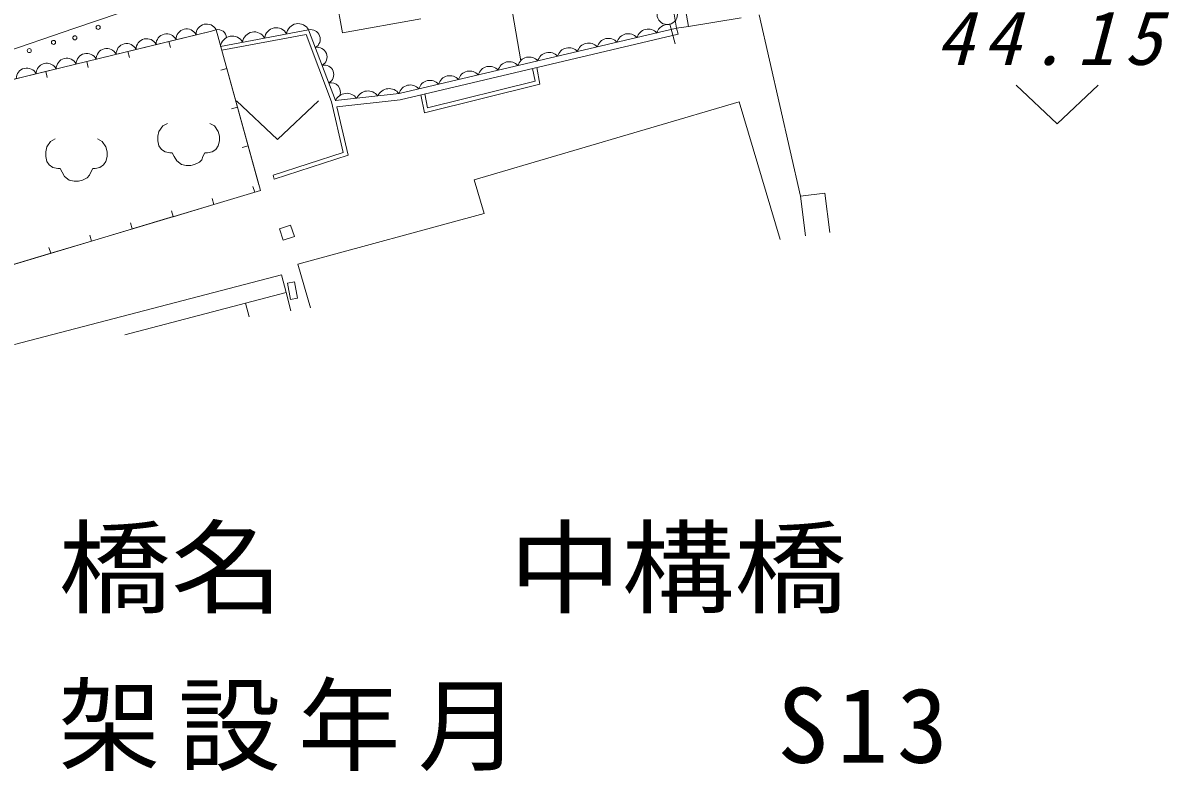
# Model space of a CAD drawing. Units: millimetres, scale not verified. Extents: x 40000 to 680000, y 20000 to 380000.
# Drawn here: x 109424 to 137409, y 242027 to 260295 of the extents above; entities that cross this region are included whole.
import ezdxf
from ezdxf.enums import TextEntityAlignment as Align

# ---------------------------------------------------------------- set-up
doc = ezdxf.new("R2010")
doc.units = ezdxf.units.MM
doc.header["$LTSCALE"] = 1000
doc.layers.add('S-BGD', color=7, linetype='Continuous', lineweight=13)
doc.styles.add('ＭＳ ゴシック', font='')
doc.styles.get('ＭＳ ゴシック').set_extended_font_data('MS Gothic')

msp = doc.modelspace()

# ---------------------------------------------------------------- linework, layer by layer
at = {"layer": 'S-BGD'}
for p, q in [((124534, 265254), (125385, 260163)), ((125672, 260211), (124821, 265303)), ((117225, 260050), (116937, 261698)), ((113965, 261280), (110670, 260158)), ((121336, 260783), (121578, 259373)), ((119139, 260391), (117225, 260050)), ((125672, 260211), (126963, 260419)), ((128409, 256067), (127404, 260492)), ((110670, 260158), (108166, 259306)), ((113994, 260086), (110077, 259130)), ((112989, 259841), (113993, 260087)), ((113994, 260088), (114138, 260127)), ((115185, 256345), (114138, 260126)), ((116400, 260126), (114250, 259723)), ((114277, 259627), (116336, 260013)), ((116336, 260013), (116961, 258368)), ((116400, 260126), (117057, 258397)), ((118607, 258569), (125385, 260163)), ((118632, 258421), (125419, 260017)), ((125221, 260265), (125350, 259782)), ((125672, 260211), (125385, 260163)), ((125385, 260163), (125419, 260017)), ((111986, 259596), (112990, 259842)), ((113025, 259696), (112990, 259841)), ((110983, 259351), (111987, 259597)), ((112022, 259451), (111986, 259596)), ((110077, 259130), (110983, 259352)), ((111018, 259206), (110983, 259351)), ((114256, 259142), (114400, 259182)), ((114400, 259182), (114662, 258236)), ((121870, 259183), (121931, 258875)), ((122047, 258801), (121968, 259206)), ((110076, 259130), (106971, 258371)), ((108976, 258861), (109980, 259107)), ((109979, 259106), (110077, 259130)), ((110005, 259005), (109980, 259106)), ((110015, 258961), (110005, 259005)), ((121931, 258875), (119306, 258224)), ((119228, 258101), (122047, 258801)), ((133677, 258779), (134677, 257834)), ((134677, 257834), (135677, 258779)), ((114639, 258391), (115639, 257446)), ((115639, 257446), (116639, 258391)), ((116961, 258368), (117245, 257130)), ((117057, 258397), (118607, 258569)), ((117091, 258249), (118632, 258421)), ((119228, 258101), (119141, 258541)), ((119306, 258224), (119239, 258564)), ((126916, 258371), (120445, 256460)), ((126916, 258371), (127911, 255004)), ((114518, 258197), (114662, 258237)), ((114661, 258237), (114924, 257291)), ((117362, 257063), (117091, 258249)), ((112836, 257781), (112746, 257646)), ((112953, 257841), (112836, 257781)), ((114100, 257781), (113984, 257841)), ((114190, 257646), (114100, 257781)), ((112746, 257646), (112720, 257530)), ((112720, 257530), (112720, 257413)), ((114220, 257530), (114190, 257646)), ((114220, 257413), (114220, 257530)), ((110008, 257266), (109981, 257149)), ((110098, 257401), (110008, 257266)), ((110214, 257461), (110098, 257401)), ((111361, 257401), (111245, 257461)), ((111451, 257266), (111361, 257401)), ((111481, 257149), (111451, 257266)), ((112720, 257413), (112746, 257293)), ((112746, 257293), (112806, 257207)), ((112806, 257207), (112893, 257147)), ((114044, 257147), (114130, 257207)), ((114130, 257207), (114190, 257293)), ((114190, 257293), (114220, 257413)), ((114779, 257252), (114923, 257291)), ((114923, 257292), (115225, 256204)), ((109981, 257149), (109981, 257033)), ((109981, 257033), (110008, 256913)), ((110008, 256913), (110068, 256827)), ((111391, 256827), (111451, 256913)), ((111451, 256913), (111481, 257033)), ((111481, 257033), (111481, 257149)), ((112893, 257147), (113013, 257121)), ((113013, 257121), (113069, 257121)), ((113069, 257121), (113118, 257031)), ((113118, 257031), (113178, 256926)), ((113178, 256926), (113294, 256836)), ((113733, 256896), (113789, 256956)), ((113789, 256956), (113819, 257031)), ((113819, 257031), (113868, 257121)), ((113868, 257121), (113928, 257121)), ((113928, 257121), (114044, 257147)), ((115531, 256576), (117245, 257130)), ((115562, 256481), (117362, 257063)), ((110068, 256827), (110154, 256767)), ((110154, 256767), (110274, 256741)), ((110274, 256741), (110330, 256741)), ((110330, 256741), (110379, 256651)), ((110379, 256651), (110439, 256546)), ((111050, 256576), (111080, 256651)), ((111080, 256651), (111129, 256741)), ((111129, 256741), (111189, 256741)), ((111189, 256741), (111305, 256767)), ((111305, 256767), (111391, 256827)), ((113294, 256836), (113410, 256810)), ((113410, 256810), (113523, 256810)), ((113523, 256810), (113616, 256836)), ((113616, 256836), (113733, 256896)), ((110439, 256546), (110555, 256456)), ((110555, 256456), (110671, 256429)), ((110671, 256429), (110784, 256429)), ((110784, 256429), (110878, 256456)), ((110878, 256456), (110994, 256516)), ((110994, 256516), (111050, 256576)), ((115531, 256576), (115562, 256481)), ((120445, 256460), (120686, 255645)), ((108107, 254074), (115225, 256204)), ((115041, 256304), (115084, 256161)), ((129005, 256140), (128409, 256067)), ((129122, 255179), (129005, 256140)), ((114088, 255863), (113091, 255564)), ((114045, 256006), (114087, 255863)), ((128409, 256067), (128528, 255093)), ((113091, 255565), (112094, 255266)), ((113048, 255708), (113091, 255565)), ((120686, 255645), (116132, 254405)), ((112095, 255267), (111097, 254968)), ((112051, 255410), (112094, 255267)), ((115960, 255357), (115685, 255265)), ((115685, 255265), (115777, 254990)), ((116052, 255083), (115960, 255357)), ((111098, 254968), (110101, 254669)), ((111055, 255111), (111098, 254968)), ((115777, 254990), (116052, 255083)), ((110058, 254813), (110101, 254670)), ((110102, 254670), (109104, 254371)), ((116132, 254405), (116447, 253338)), ((115738, 254146), (109221, 252439)), ((115738, 254146), (115852, 253710)), ((116052, 253969), (115885, 253937)), ((115885, 253937), (115961, 253544)), ((116128, 253576), (116052, 253969)), ((115852, 253710), (111915, 252680)), ((115852, 253710), (115968, 253268)), ((115961, 253544), (116128, 253576)), ((114859, 253450), (114945, 253120))]:
    msp.add_line(p, q, dxfattribs=at)
for centre, radius in [((125156, 260506), 250), ((111260, 260187), 50), ((110171, 259819), 50), ((110692, 259932), 50), ((109578, 259619), 50)]:
    msp.add_circle(centre, radius, dxfattribs=at)
for centre, radius, start, end in [((116147, 259991), 287, 28.2541, 172.9927), ((112933, 259771), 258, 26.7092, 180.8257), ((113420, 259891), 258, 26.7075, 180.8257), ((113908, 260010), 258, 26.7082, 180.8267), ((114185, 259922), 209, 4.3528, 102.9023), ((115072, 259789), 287, 28.2539, 172.9922), ((115610, 259890), 287, 28.2544, 172.9929), ((116450, 259898), 234, 299.1204, 102.4961), ((124204, 259751), 281, 41.041, 165.4211), ((124689, 259864), 281, 41.0418, 165.4197), ((125173, 259978), 281, 83.7893, 165.4202), ((111957, 259533), 258, 26.7078, 180.8262), ((112445, 259652), 258, 26.7078, 180.8262), ((114535, 259688), 287, 28.2541, 172.9927), ((123236, 259523), 281, 41.043, 165.4192), ((123720, 259637), 281, 41.0418, 165.4197), ((110493, 259174), 258, 26.7078, 180.8262), ((110981, 259293), 258, 26.7082, 180.8267), ((111469, 259413), 258, 26.7087, 180.8252), ((116615, 259466), 234, 299.1204, 102.4961), ((121784, 259182), 281, 41.041, 165.4211), ((122268, 259295), 281, 41.0418, 165.4197), ((122752, 259409), 281, 41.041, 165.4211), ((109518, 258935), 258, 26.7078, 180.8262), ((110005, 259054), 258, 54.7014, 180.8262), ((110005, 259054), 258, 26.7078, 54.7014), ((116779, 259033), 234, 299.1204, 102.4961), ((120815, 258954), 281, 41.0418, 165.4197), ((121299, 259068), 281, 41.0405, 165.4209), ((119363, 258612), 281, 41.041, 165.4211), ((119847, 258726), 281, 41.0418, 165.4197), ((120331, 258840), 281, 41.0425, 165.4206), ((116943, 258601), 234, 341.1394, 102.4954), ((117848, 258334), 300, 36.3733, 156.3462), ((118365, 258391), 300, 36.3738, 156.3464), ((118879, 258499), 281, 41.0405, 165.4209), ((117332, 258276), 300, 36.3738, 156.3464)]:
    msp.add_arc(centre, radius, start, end, dxfattribs=at)

# ---------------------------------------------------------------- texts
at = {"layer": 'S-BGD', "style": 'ＭＳ ゴシック', "width": 1.1}
msp.add_text('橋名\u3000\u3000中構橋', height=1833, dxfattribs=at).set_placement((110291, 245527), align=Align.BOTTOM_LEFT)
at = {"layer": 'S-BGD', "attachment_point": 7, "style": 'ＭＳ ゴシック'}
for s, insert, char_height in [('\\T1.28;\\Q15;44.15', (131714, 259249), 1320), ('\\T1.17;架設年月\u3000\u3000S13', (110291, 242027), 1833)]:
    msp.add_mtext(s, dxfattribs=dict(at, insert=insert, char_height=char_height))

doc.saveas('drawing.dxf')
